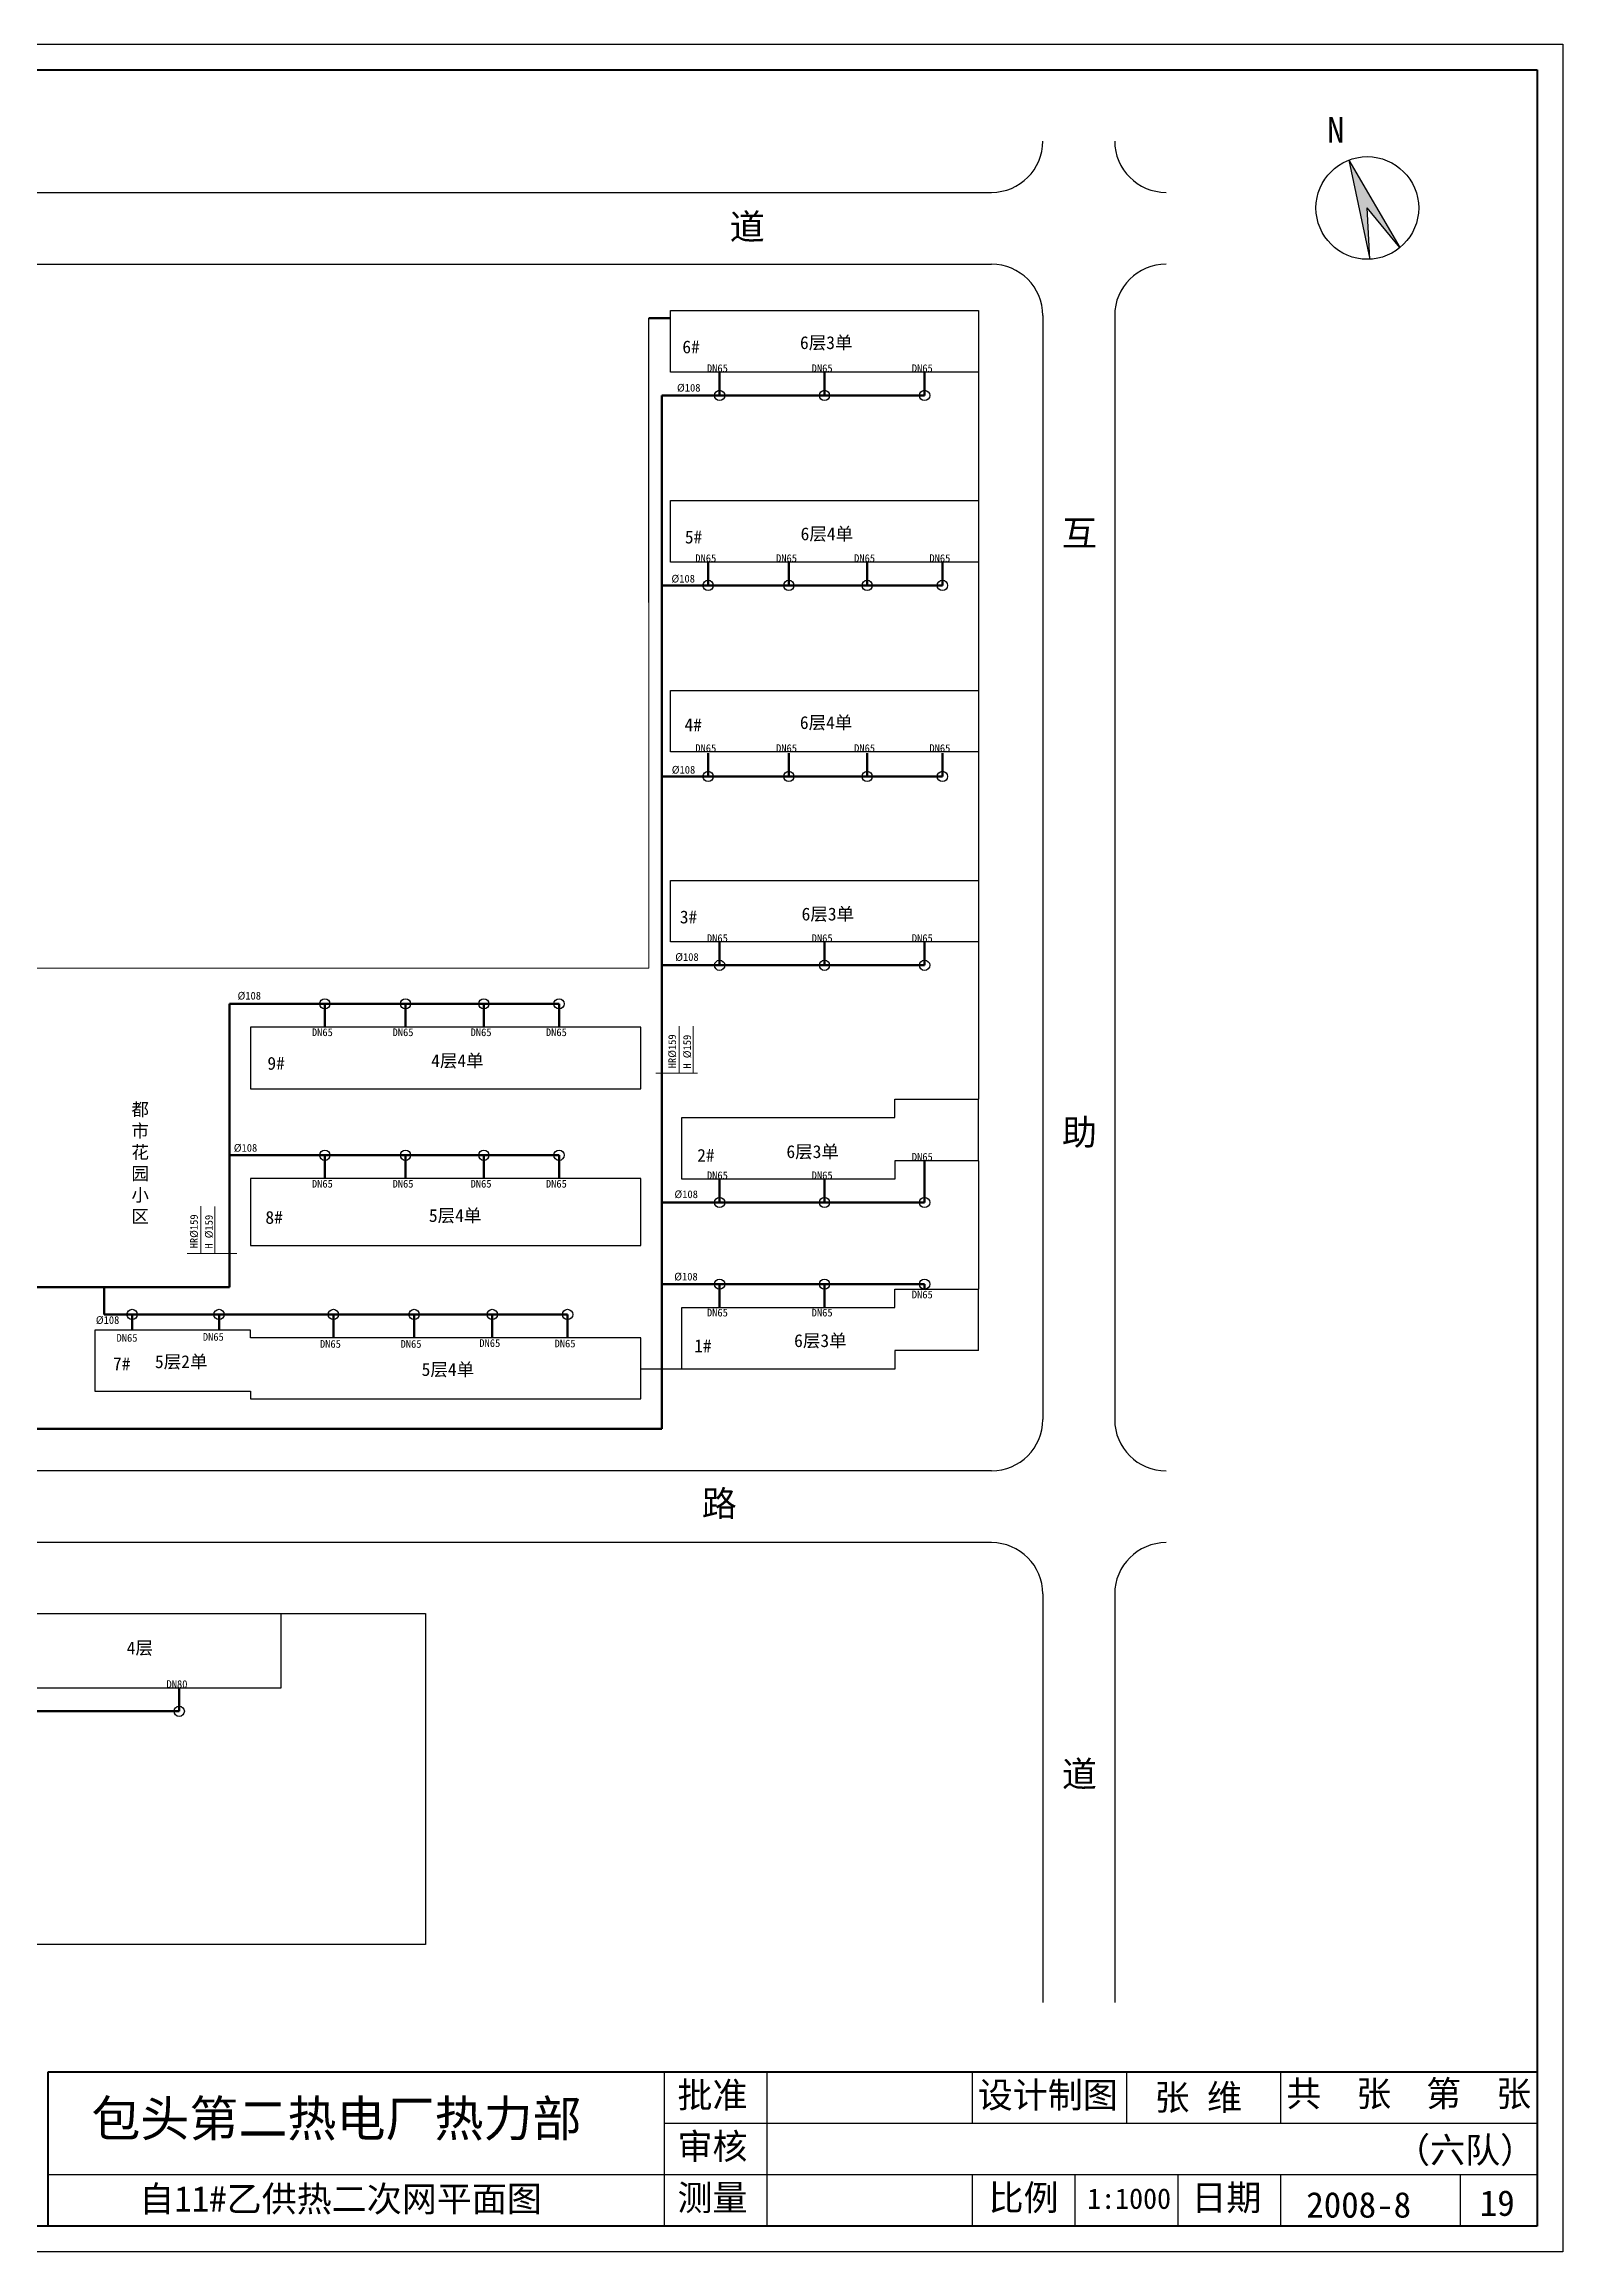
# Model space of a CAD drawing. Header units: millimetres. Extents: x 710 to 1314, y 285 to 715.
# Drawn here: x 1018.4 to 1314.2, y 285.3 to 715.3 of the extents above; entities that cross this region are included whole.
import ezdxf

# ---------------------------------------------------------------- set-up
doc = ezdxf.new("R2010")
doc.units = ezdxf.units.MM
doc.layers.add('围栏', color=3, linetype='Continuous')
doc.layers.add('边线', color=1, linetype='Continuous')
doc.layers.add('标注', color=7, linetype='Continuous', lineweight=18)
doc.layers.add('管道', color=7, linetype='Continuous', lineweight=50)

msp = doc.modelspace()

# ---------------------------------------------------------------- hatches: boundary and pattern name
msp.add_hatch(color=256).paths.add_polyline_path([(1272.52, 692.78), (1276.59, 673.46), (1276.11, 683.44), (1282.45, 675.71)])

# ---------------------------------------------------------------- linework, layer by layer
at = {"lineweight": 40}
for p, q in [((715.18, 710.35), (1309.18, 710.35)), ((1309.18, 710.35), (1309.18, 290.35)), ((1309.18, 320.35), (1019.18, 320.35)), ((1019.18, 320.35), (1019.18, 290.35)), ((1309.18, 290.35), (715.18, 290.35))]:
    msp.add_line(p, q, dxfattribs=at)
for p, q in [((1272.52, 692.78), (1276.59, 673.46)), ((1272.52, 692.78), (1282.45, 675.71)), ((822.31, 686.48), (1202.91, 686.48)), ((1276.59, 673.46), (1276.11, 683.44)), ((1282.45, 675.71), (1276.11, 683.44)), ((822.31, 672.48), (1202.91, 672.48)), ((1140.41, 663.48), (1200.41, 663.48)), ((1140.41, 651.48), (1140.41, 663.48)), ((1200.41, 663.48), (1200.41, 651.48)), ((1212.91, 662.48), (1212.91, 447.48)), ((1226.91, 662.48), (1226.91, 447.48)), ((1136.21, 606.63), (1136.21, 661.98)), ((1200.41, 651.48), (1140.41, 651.48)), ((1200.41, 651.48), (1200.41, 626.48)), ((1140.41, 626.48), (1200.41, 626.48)), ((1140.41, 614.48), (1140.41, 626.48)), ((1200.41, 626.48), (1200.41, 614.48)), ((1200.41, 614.48), (1140.41, 614.48)), ((1200.41, 614.48), (1200.41, 589.48)), ((1140.41, 589.48), (1200.41, 589.48)), ((1140.41, 577.48), (1140.41, 589.48)), ((1200.41, 589.48), (1200.41, 577.48)), ((1200.41, 577.48), (1140.41, 577.48)), ((1200.41, 577.48), (1200.41, 552.48)), ((1140.41, 540.48), (1140.41, 552.48)), ((1140.41, 552.48), (1200.41, 552.48)), ((1200.41, 552.48), (1200.41, 540.48)), ((1200.41, 540.48), (1140.41, 540.48)), ((1200.41, 540.48), (1200.41, 509.88)), ((1134.61, 523.88), (1058.61, 523.88)), ((1058.61, 523.88), (1058.61, 511.88)), ((1134.61, 511.88), (1134.61, 523.88)), ((1058.61, 511.88), (1134.61, 511.88)), ((1184.11, 509.88), (1200.41, 509.88)), ((1184.11, 506.28), (1184.11, 509.88)), ((1200.41, 497.88), (1200.41, 509.88)), ((1142.61, 506.28), (1184.11, 506.28)), ((1142.61, 494.28), (1142.61, 506.28)), ((1184.11, 497.88), (1184.11, 494.28)), ((1200.41, 497.88), (1184.11, 497.88)), ((1200.41, 497.88), (1200.41, 472.88)), ((1134.61, 494.38), (1058.61, 494.38)), ((1058.61, 494.38), (1058.61, 481.38)), ((1134.61, 481.38), (1134.61, 494.38)), ((1184.11, 494.28), (1142.61, 494.28)), ((1058.61, 481.38), (1134.61, 481.38)), ((1142.61, 457.28), (1142.61, 469.28)), ((1142.61, 469.28), (1184.11, 469.28)), ((1184.11, 469.28), (1184.11, 472.88)), ((1184.11, 472.88), (1200.41, 472.88)), ((1200.41, 460.88), (1200.41, 472.88)), ((1058.61, 464.88), (1028.31, 464.88)), ((1028.31, 464.88), (1028.31, 452.98)), ((1058.61, 463.38), (1058.61, 464.88)), ((1134.61, 463.38), (1058.61, 463.38)), ((1134.61, 451.48), (1134.61, 463.38)), ((1200.41, 460.88), (1184.11, 460.88)), ((1184.11, 460.88), (1184.11, 457.28)), ((1142.61, 457.28), (1134.61, 457.28)), ((1184.11, 457.28), (1142.61, 457.28)), ((1028.31, 452.98), (1058.61, 452.98)), ((1058.61, 452.98), (1058.61, 451.48)), ((1058.61, 451.48), (1134.61, 451.48)), ((1202.91, 437.48), (822.31, 437.48)), ((1202.91, 423.48), (822.31, 423.48)), ((1212.91, 413.48), (1212.91, 333.93)), ((1226.91, 413.48), (1226.91, 333.93)), ((993.31, 409.68), (1092.71, 409.68)), ((1064.61, 395.18), (1064.61, 409.68)), ((1009.81, 395.18), (1064.61, 395.18)), ((1139.18, 320.35), (1139.18, 290.35)), ((1159.18, 320.35), (1159.18, 290.35)), ((1199.18, 320.35), (1199.18, 310.35)), ((1229.22, 320.35), (1229.22, 310.35)), ((1259.18, 320.35), (1259.18, 310.35)), ((1309.18, 310.35), (1139.18, 310.35)), ((1309.18, 300.35), (1019.18, 300.35)), ((1199.18, 300.35), (1199.18, 290.35)), ((1219.18, 300.35), (1219.18, 290.35)), ((1239.18, 300.35), (1239.18, 290.35)), ((1259.18, 300.35), (1259.18, 290.35)), ((1294.18, 300.35), (1294.18, 290.35))]:
    msp.add_line(p, q)
for centre, radius in [((1276.11, 683.44), 10), ((1149.99, 646.93), 1), ((1170.41, 646.93), 1), ((1189.9, 646.93), 1), ((1147.74, 609.93), 1), ((1163.46, 609.93), 1), ((1178.71, 609.93), 1), ((1193.36, 609.93), 1), ((1147.74, 572.72), 1), ((1163.46, 572.72), 1), ((1178.71, 572.72), 1), ((1193.36, 572.72), 1), ((1149.99, 535.93), 1), ((1170.41, 535.93), 1), ((1189.9, 535.93), 1), ((1073.09, 528.43), 1), ((1088.81, 528.43), 1), ((1104.06, 528.43), 1), ((1118.71, 528.43), 1), ((1073.09, 498.93), 1), ((1088.81, 498.93), 1), ((1104.06, 498.93), 1), ((1118.71, 498.93), 1), ((1149.99, 489.73), 1), ((1170.41, 489.73), 1), ((1189.9, 489.73), 1), ((1149.99, 473.83), 1), ((1170.41, 473.83), 1), ((1189.9, 473.83), 1), ((1035.57, 467.93), 1), ((1052.5, 467.93), 1), ((1074.76, 467.93), 1), ((1090.48, 467.93), 1), ((1105.72, 467.93), 1), ((1120.38, 467.93), 1), ((1044.75, 390.63), 1)]:
    msp.add_circle(centre, radius)
for centre, start, end in [((1202.91, 696.48), 270, 360), ((1236.91, 696.48), 180, 270), ((1202.91, 662.48), 360, 90), ((1236.91, 662.48), 90, 180), ((1202.91, 447.48), 270, 360), ((1236.91, 447.48), 180, 270), ((1202.91, 413.48), 0, 90), ((1236.91, 413.48), 90, 180)]:
    msp.add_arc(centre, 10, start, end)
at = {"layer": '围栏'}
for p, q in [((1092.71, 409.68), (1092.71, 345.18)), ((1092.71, 345.18), (993.31, 345.18))]:
    msp.add_line(p, q, dxfattribs=at)
at = {"layer": '标注'}
for p, q in [((1136.21, 535.38), (1136.21, 606.63)), ((892.51, 535.38), (1136.21, 535.38)), ((1142.11, 514.9), (1142.11, 524.08)), ((1144.81, 514.9), (1144.81, 524.05)), ((1145.67, 514.9), (1137.59, 514.9)), ((1048.98, 479.82), (1048.98, 489)), ((1051.69, 479.82), (1051.69, 488.97)), ((1055.94, 479.82), (1046.3, 479.82))]:
    msp.add_line(p, q, dxfattribs=at)
at = {"layer": '管道'}
for p, q in [((1136.21, 661.98), (1140.41, 661.98)), ((1149.99, 646.93), (1149.99, 651.48)), ((1170.41, 646.93), (1170.41, 651.48)), ((1189.9, 646.93), (1189.9, 651.48)), ((1138.73, 445.64), (1138.73, 646.93)), ((1189.9, 646.93), (1138.73, 646.93)), ((1147.74, 609.93), (1147.74, 614.48)), ((1163.46, 609.93), (1163.46, 614.48)), ((1178.71, 609.93), (1178.71, 614.48)), ((1193.36, 609.93), (1193.36, 614.48)), ((1193.36, 609.93), (1138.73, 609.93)), ((1147.74, 572.72), (1147.74, 577.27)), ((1163.46, 572.72), (1163.46, 577.27)), ((1178.71, 572.72), (1178.71, 577.27)), ((1193.36, 572.72), (1193.36, 577.27)), ((1193.36, 572.72), (1138.73, 572.72)), ((1149.99, 535.93), (1149.99, 540.48)), ((1170.41, 535.93), (1170.41, 540.48)), ((1189.9, 535.93), (1189.9, 540.48)), ((1189.9, 535.93), (1138.73, 535.93)), ((1054.52, 473.24), (1054.52, 528.43)), ((1118.71, 528.43), (1054.52, 528.43)), ((1073.09, 528.43), (1073.09, 523.88)), ((1088.81, 528.43), (1088.81, 523.88)), ((1104.06, 528.43), (1104.06, 523.88)), ((1118.71, 528.43), (1118.71, 523.88)), ((1118.71, 498.93), (1054.52, 498.93)), ((1073.09, 498.93), (1073.09, 494.38)), ((1088.81, 498.93), (1088.81, 494.38)), ((1104.06, 498.93), (1104.06, 494.38)), ((1118.71, 498.93), (1118.71, 494.38)), ((1189.9, 489.73), (1189.9, 497.88)), ((1149.99, 489.73), (1149.99, 494.28)), ((1170.41, 489.73), (1170.41, 494.28)), ((1189.9, 489.73), (1138.73, 489.73)), ((982.91, 473.24), (1054.52, 473.24)), ((1030.14, 467.93), (1030.14, 473.24)), ((1189.9, 473.83), (1138.73, 473.83)), ((1149.99, 473.83), (1149.99, 469.28)), ((1170.41, 473.83), (1170.41, 469.28)), ((1189.9, 473.83), (1189.9, 472.88)), ((1030.14, 467.93), (1120.38, 467.93)), ((1035.57, 464.88), (1035.57, 467.93)), ((1052.5, 464.88), (1052.5, 467.93)), ((1074.76, 463.38), (1074.76, 467.93)), ((1090.48, 463.38), (1090.48, 467.93)), ((1105.72, 463.38), (1105.72, 467.93)), ((1120.38, 463.38), (1120.38, 467.93)), ((985.8, 445.64), (1138.73, 445.64)), ((1044.75, 390.63), (1044.75, 395.18)), ((1044.75, 390.63), (981.31, 390.63))]:
    msp.add_line(p, q, dxfattribs=at)
at = {"layer": '边线'}
for p, q in [((710.18, 715.35), (1314.18, 715.35)), ((1314.18, 715.35), (1314.18, 285.35)), ((1314.18, 285.35), (710.18, 285.35))]:
    msp.add_line(p, q, dxfattribs=at)

# ---------------------------------------------------------------- texts
at = {"attachment_point": 1}
for s, insert, char_height, width in [('N', (1268.26, 701.18), 5, 13.437), ('{\\fFangSong_GB2312|b0|i0|c134|p49;批准}', (1141.77, 318.41), 5, 88.5221), ('{\\fFangSong_GB2312|b0|i0|c134|p49;设计制图}', (1200.24, 318.41), 5, 88.5221), ('{\\fFangSong_GB2312|b0|i0|c134|p49;共  张  第  张}', (1260.32, 318.68), 5, 88.5221), ('{\\fSimHei|b0|i0|c134|p2;包头第二热电厂热力部}', (1027.63, 314.81), 7, 133.3392), ('{\\fFangSong_GB2312|b0|i0|c134|p49;审核}', (1141.77, 308.41), 5, 88.5221), ('{\\fSimSun|b0|i0|c134|p54;自}11#{\\fSimSun|b0|i0|c134|p54;乙供热二次网平面图}', (1036.96, 298.17), 5, 126.4954), ('{\\fFangSong_GB2312|b0|i0|c134|p49;测量}', (1141.77, 298.41), 5, 88.5221), ('{\\fFangSong_GB2312|b0|i0|c134|p49;比例}', (1202.36, 298.41), 5, 88.5221), ('{\\fFangSong_GB2312|b0|i0|c134|p49;日期}', (1241.85, 298.41), 5, 88.5221)]:
    msp.add_mtext(s, dxfattribs=dict(at, insert=insert, char_height=char_height, width=width))
at = {"layer": '标注', "attachment_point": 1}
for s, insert, char_height, width in [('{\\fSimSun|b0|i0|c134|p54;昌                                          福                                        道}', (859.39, 682.29), 5, 325.7609), ('6{\\fSimSun|b0|i0|c134|p54;层}3{\\fSimSun|b0|i0|c134|p54;单}', (1165.63, 658.46), 2.5, 21.8694), ('6#', (1142.72, 657.63), 2.5, 7.9203), ('DN65', (1147.51, 652.98), 1.5, 6.3469), ('DN65', (1167.91, 652.98), 1.5, 6.3469), ('DN65', (1187.41, 652.98), 1.5, 6.3469), ('%%C108', (1141.68, 649.18), 1.5, 9.9494), ('5#', (1143.21, 620.6), 2.5, 7.9203), ('6{\\fSimSun|b0|i0|c134|p54;层}4{\\fSimSun|b0|i0|c134|p54;单}', (1165.75, 621.22), 2.5, 21.8694), ('{\\fSimSun|b0|i0|c134|p54;互\\P\\P\\P\\P\\P\\P\\P\\P\\P\\P\\P\\P\\P\\P助\\P\\P\\P\\P\\P\\P\\P\\P\\P\\P\\P\\P\\P\\P\\P道}', (1216.64, 622.63), 5, 3.374), ('DN65', (1145.25, 615.98), 1.5, 6.3469), ('DN65', (1160.97, 615.98), 1.5, 6.3469), ('DN65', (1176.17, 615.98), 1.5, 6.3469), ('DN65', (1190.83, 615.98), 1.5, 6.3469), ('%%C108', (1140.6, 611.99), 1.5, 9.9494), ('6{\\fSimSun|b0|i0|c134|p54;层}4{\\fSimSun|b0|i0|c134|p54;单}', (1165.61, 584.46), 2.5, 21.8694), ('4#', (1143.14, 584.03), 2.5, 7.9203), ('DN65', (1145.25, 578.98), 1.5, 6.3469), ('DN65', (1160.97, 578.98), 1.5, 6.3469), ('DN65', (1176.17, 578.98), 1.5, 6.3469), ('DN65', (1190.83, 578.98), 1.5, 6.3469), ('%%C108', (1140.66, 574.77), 1.5, 9.9494), ('3#', (1142.23, 546.6), 2.5, 7.9203), ('6{\\fSimSun|b0|i0|c134|p54;层}3{\\fSimSun|b0|i0|c134|p54;单}', (1165.94, 547.17), 2.5, 21.8694), ('DN65', (1147.51, 541.98), 1.5, 6.3469), ('DN65', (1167.91, 541.98), 1.5, 6.3469), ('DN65', (1187.41, 541.98), 1.5, 6.3469), ('%%C108', (1141.33, 538.3), 1.5, 9.9494), ('%%C108', (1056.1, 530.76), 1.5, 9.9494), ('DN65', (1070.58, 523.64), 1.5, 6.3469), ('DN65', (1086.29, 523.64), 1.5, 6.3469), ('DN65', (1101.49, 523.64), 1.5, 6.3469), ('DN65', (1116.15, 523.64), 1.5, 6.3469), ('9#', (1061.92, 518.09), 2.5, 7.9203), ('4{\\fSimSun|b0|i0|c134|p54;层}4{\\fSimSun|b0|i0|c134|p54;单}', (1093.81, 518.61), 2.5, 21.8694), ('{\\fSimSun|b0|i0|c134|p54;都市花园小区}', (1035.44, 509.12), 2.5, 3.5148), ('%%C108', (1055.37, 501.13), 1.5, 9.9494), ('2#', (1145.61, 500.16), 2.5, 7.9203), ('6{\\fSimSun|b0|i0|c134|p54;层}3{\\fSimSun|b0|i0|c134|p54;单}', (1162.99, 500.89), 2.5, 21.8694), ('DN65', (1187.41, 499.38), 1.5, 6.3469), ('DN65', (1147.51, 495.78), 1.5, 6.3469), ('DN65', (1167.91, 495.78), 1.5, 6.3469), ('DN65', (1070.58, 494.14), 1.5, 6.3469), ('DN65', (1086.29, 494.14), 1.5, 6.3469), ('DN65', (1101.49, 494.14), 1.5, 6.3469), ('DN65', (1116.15, 494.14), 1.5, 6.3469), ('%%C108', (1141.18, 492.09), 1.5, 9.9494), ('8#', (1061.53, 488.08), 2.5, 7.9203), ('5{\\fSimSun|b0|i0|c134|p54;层}4{\\fSimSun|b0|i0|c134|p54;单}', (1093.37, 488.45), 2.5, 21.8694), ('%%C108', (1141.14, 476.05), 1.5, 9.9494), ('DN65', (1147.51, 469.04), 1.5, 6.3469), ('DN65', (1167.91, 469.04), 1.5, 6.3469), ('DN65', (1187.41, 472.56), 1.5, 6.3469), ('%%C108', (1028.51, 467.59), 1.5, 9.9494), ('6{\\fSimSun|b0|i0|c134|p54;层}3{\\fSimSun|b0|i0|c134|p54;单}', (1164.49, 464.08), 2.5, 21.8694), ('DN65', (1032.54, 464.12), 1.5, 6.3469), ('5{\\fSimSun|b0|i0|c134|p54;层}2{\\fSimSun|b0|i0|c134|p54;单}', (1040.02, 459.98), 2.5, 21.8694), ('DN65', (1049.35, 464.31), 1.5, 6.3469), ('DN65', (1072.15, 462.94), 1.5, 6.3469), ('DN65', (1087.85, 462.94), 1.5, 6.3469), ('DN65', (1103.19, 463.1), 1.5, 6.3469), ('DN65', (1117.84, 463.02), 1.5, 6.3469), ('1#', (1145.03, 463.08), 2.5, 7.9203), ('7#', (1031.85, 459.57), 2.5, 7.9203), ('5{\\fSimSun|b0|i0|c134|p54;层}4{\\fSimSun|b0|i0|c134|p54;单}', (1091.95, 458.46), 2.5, 21.8694), ('{\\fSimSun|b0|i0|c134|p54;科                                          学                                        路}', (853.96, 433.61), 5, 325.7609), ('4{\\fSimSun|b0|i0|c134|p54;层}', (1034.52, 404.23), 2.5, 7.5386), ('DN80', (1042.27, 396.68), 1.5, 6.3469), ('{\\fKaiTi_GB2312|b0|i0|c134|p49;张 维}', (1234.67, 317.96), 5, 30.3874), ('{\\fKaiTi_GB2312|b0|i0|c134|p49;（六队）}', (1281.51, 307.68), 5, 30.3874), ('{\\H0.8x;1:1000}', (1221.56, 297.72), 5, 42.6517), ('2008-8', (1264.23, 297.01), 5, 42.6517), ('19', (1298.01, 297.36), 5, 42.6517)]:
    msp.add_mtext(s, dxfattribs=dict(at, insert=insert, char_height=char_height, width=width))
at = {"layer": '标注', "char_height": 1.5, "attachment_point": 1, "rotation": 90}
for s, insert, width in [('HR%%C159', (1139.99, 515.87), 11.8997), ('H %%C159', (1142.9, 515.79), 11.9811), ('HR%%C159', (1046.87, 480.8), 11.8997), ('H %%C159', (1049.77, 480.72), 11.9811)]:
    msp.add_mtext(s, dxfattribs=dict(at, insert=insert, width=width))

doc.saveas('drawing.dxf')
